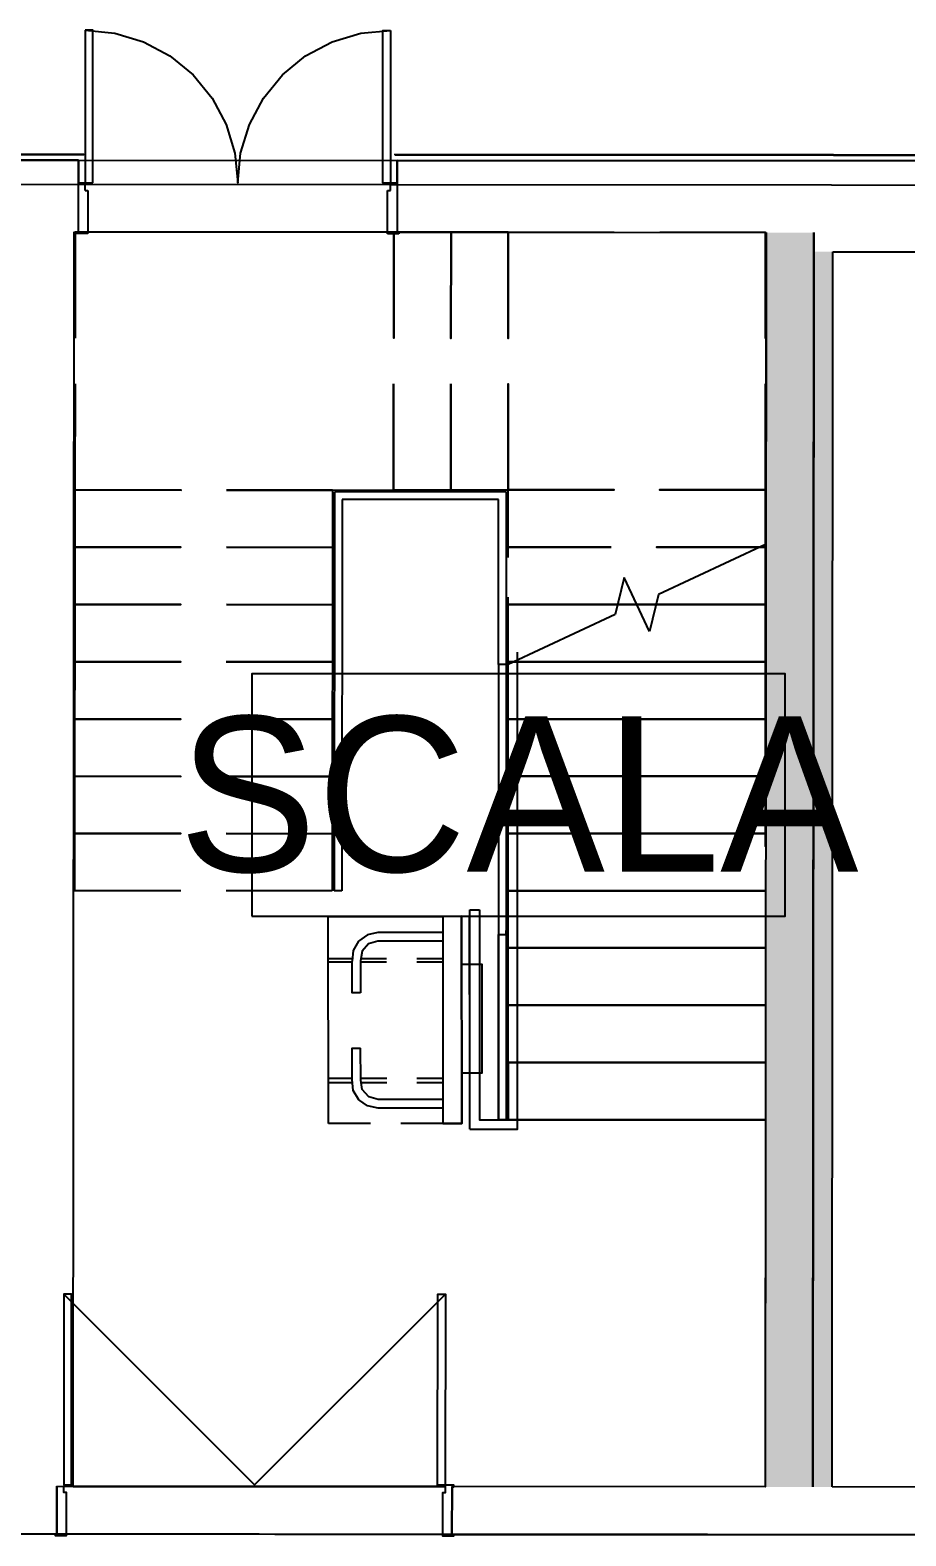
# Model space of a CAD drawing. Header units: metres. Extents: x 2.3 to 42.8, y 0.9 to 31.9.
# Drawn here: x 37.492 to 39.299, y 10.772 to 13.878 of the extents above; entities that cross this region are included whole.
import ezdxf

# ---------------------------------------------------------------- set-up
doc = ezdxf.new("R2010")
doc.units = ezdxf.units.M
for name, color, linetype in [('ARREDI', 9, 'Continuous'), ('PARETI_STRUTTURE', 7, 'Continuous'), ('PILASTRI_SETTI', 8, 'Continuous'), ('WAYFINDING_RIQUADRI', 7, 'Continuous'), ('WAYFINDING_TESTI', 7, 'Continuous')]:
    doc.layers.add(name, color=color, linetype=linetype)

msp = doc.modelspace()

# ---------------------------------------------------------------- linework, layer by layer
at = {"layer": 'ARREDI'}
for points in [[(37.3391, 13.6218), (37.6029, 13.6216), (37.6029, 13.622), (37.3391, 13.6222)], [(38.2447, 13.6211), (38.6975, 13.6208), (38.6975, 13.6212), (38.2447, 13.6215)], [(38.6975, 13.6208), (39.1503, 13.6204), (39.1503, 13.6208), (38.6975, 13.6212)], [(39.1503, 13.6204), (39.6031, 13.6201), (39.6031, 13.6205), (39.1503, 13.6208)], [(38.2426, 13.4612), (38.2425, 13.2424)], [(38.3608, 13.4612), (38.3606, 13.2423)], [(38.4789, 13.4611), (38.4787, 13.2422)], [(38.2424, 13.1486), (38.2422, 12.9297)], [(38.3605, 13.1485), (38.3604, 12.9296)], [(37.5847, 12.9295), (37.8036, 12.9294)], [(37.8974, 12.9293), (38.1162, 12.9291)], [(39.01, 12.9295), (38.7911, 12.9295)], [(37.5846, 12.8114), (37.8035, 12.8112)], [(37.8973, 12.8112), (38.1162, 12.811)], [(38.6912, 12.8114), (38.4785, 12.8114)], [(38.9976, 12.8114), (38.7849, 12.8114)], [(37.5845, 12.6933), (37.8034, 12.6931)], [(37.8972, 12.693), (38.1161, 12.6929)], [(38.7047, 12.6933), (38.4785, 12.6933)], [(38.7838, 12.6933), (38.7443, 12.6933)], [(37.5844, 12.5752), (37.8033, 12.575)], [(37.8971, 12.5749), (38.116, 12.5748)], [(38.4909, 12.5752), (38.4785, 12.5752)], [(37.5843, 12.457), (37.8032, 12.4569)], [(37.897, 12.4568), (38.1159, 12.4566)], [(37.5843, 12.3389), (37.8031, 12.3387)], [(37.8969, 12.3387), (38.1158, 12.3385)], [(37.5842, 12.2208), (37.8031, 12.2206)], [(37.8968, 12.2206), (38.1157, 12.2204)], [(38.3826, 12.0499), (38.3438, 12.0498), (38.3441, 11.6226), (38.3829, 11.6227)], [(38.3826, 12.0499), (38.3983, 12.0499), (38.3986, 11.7266), (38.3828, 11.7266)], [(38.3826, 11.951), (38.424, 11.951), (38.4242, 11.7266), (38.3828, 11.7266)]]:
    msp.add_lwpolyline(points, close=True, dxfattribs=at)
for points in [[(37.5851, 13.4617), (37.5849, 13.2425)], [(38.2426, 13.4612), (37.5851, 13.4617)], [(38.4789, 13.4611), (38.2427, 13.4613)], [(38.6976, 13.4609), (38.4789, 13.4611)], [(39.01, 13.4607), (38.7913, 13.4608)], [(39.01, 13.242), (39.01, 13.4607)], [(37.5849, 13.1487), (37.5847, 12.9295)], [(38.2423, 12.9297), (38.4785, 12.9295), (38.6974, 12.9295), (38.4785, 12.9295), (38.4787, 13.1484), (38.4785, 12.9295)], [(39.01, 12.9295), (39.01, 13.1482)], [(37.5847, 12.9295), (37.5841, 12.1027)], [(38.1162, 12.9291), (38.1156, 12.1023)], [(38.1162, 12.9293), (38.2423, 12.9297)], [(38.1202, 12.9253), (38.1196, 12.1023)], [(38.2423, 12.9258), (38.1202, 12.9253)], [(38.4746, 12.9256), (38.2422, 12.9258)], [(38.4746, 12.9256), (38.4746, 12.5694), (38.4588, 12.5694)], [(38.4785, 12.7905), (38.4785, 12.9295)], [(39.01, 12.8172), (39.01, 12.9295)], [(38.1359, 12.9096), (38.1353, 12.1023)], [(38.2423, 12.91), (38.1359, 12.9096)], [(38.4588, 12.9099), (38.2423, 12.91)], [(38.4588, 12.5694), (38.4588, 12.9099)], [(38.4785, 12.5694), (38.4785, 12.7084)], [(38.3997, 11.6105), (38.4982, 11.6105), (38.4982, 12.5948)], [(38.4785, 11.6302), (38.4785, 12.5909)], [(38.4746, 12.5694), (38.4746, 11.6302), (38.4588, 11.6302), (38.4588, 12.0125)], [(38.4588, 12.5694), (38.4588, 11.6302), (38.4746, 11.6302)], [(37.803, 12.1025), (37.5841, 12.1027)], [(38.1156, 12.1023), (37.8967, 12.1024)], [(38.1353, 12.1023), (38.1196, 12.1023)], [(38.3997, 12.0633), (38.4194, 12.0633)], [(38.3997, 11.6105), (38.3997, 12.0633)], [(38.4194, 12.0633), (38.4194, 11.6302), (38.4785, 11.6302)], [(38.1079, 11.6224), (38.1075, 12.0497), (38.3438, 12.0498)], [(38.3826, 12.0499), (38.3438, 12.0498)], [(38.3438, 12.0498), (38.3441, 11.6226)], [(38.3826, 12.0499), (38.3829, 11.6227), (38.3441, 11.6226)], [(38.1701, 11.9986), (38.1589, 11.9794)], [(38.1882, 12.0116), (38.1701, 11.9986)], [(38.1907, 11.993), (38.1774, 11.978)], [(38.2099, 12.0163), (38.1882, 12.0116)], [(38.21, 11.9985), (38.1907, 11.993)], [(38.3438, 12.0164), (38.2099, 12.0163)], [(38.3438, 11.9986), (38.2099, 11.9985)], [(38.4588, 12.0207), (38.4588, 12.0125), (38.4746, 12.0125), (38.4746, 12.0207)], [(38.4746, 12.0125), (38.4746, 11.6302)], [(38.1076, 11.963), (38.1565, 11.9631)], [(38.1589, 11.9794), (38.1565, 11.9572)], [(38.1774, 11.978), (38.1742, 11.9582)], [(38.1742, 11.9631), (38.2278, 11.9631)], [(38.2903, 11.9632), (38.3439, 11.9632)], [(38.1565, 11.9552), (38.1076, 11.9552)], [(38.1742, 11.8923), (38.1565, 11.8923), (38.1565, 11.9572)], [(38.1742, 11.9582), (38.1742, 11.8923)], [(38.2278, 11.9552), (38.1742, 11.9552)], [(38.3439, 11.9553), (38.2903, 11.9553)], [(38.1567, 11.713), (38.1566, 11.7779), (38.1743, 11.7779)], [(38.1744, 11.712), (38.1743, 11.7779)], [(38.1567, 11.715), (38.1078, 11.715)], [(38.1591, 11.6908), (38.1567, 11.713)], [(38.228, 11.7151), (38.1744, 11.715)], [(38.1776, 11.6923), (38.1744, 11.712)], [(38.344, 11.7152), (38.2905, 11.7151)], [(38.1078, 11.7071), (38.1567, 11.7071)], [(38.1704, 11.6716), (38.1591, 11.6908)], [(38.1744, 11.7072), (38.228, 11.7072)], [(38.1909, 11.6773), (38.1776, 11.6923)], [(38.2905, 11.7072), (38.344, 11.7073)], [(38.1884, 11.6586), (38.1704, 11.6716)], [(38.2102, 11.654), (38.1884, 11.6586)], [(38.2102, 11.6717), (38.1909, 11.6773)], [(38.3441, 11.6718), (38.2102, 11.6717)], [(38.3441, 11.6541), (38.2102, 11.654)], [(38.1947, 11.6225), (38.1079, 11.6224)], [(38.3441, 11.6226), (38.2572, 11.6226)]]:
    msp.add_lwpolyline(points, dxfattribs=at)
at = {"layer": 'PARETI_STRUTTURE'}
for points in [[(37.6059, 13.8783), (37.6057, 13.5633)], [(37.6214, 13.5633), (37.6216, 13.8783), (37.6059, 13.8783)], [(37.6059, 13.8783), (37.6673, 13.8722), (37.7264, 13.8542), (37.7808, 13.8251), (37.8285, 13.7859), (37.8677, 13.7381), (37.8968, 13.6836), (37.9146, 13.6245), (37.9206, 13.5631), (37.9267, 13.6245), (37.9447, 13.6836), (37.9739, 13.738), (38.0131, 13.7857), (38.0608, 13.8249), (38.1153, 13.8539), (38.1744, 13.8718), (38.2359, 13.8778)], [(38.2494, 13.5628), (38.2356, 13.5628), (38.2199, 13.5629), (38.2201, 13.8778), (38.2359, 13.8778)], [(38.2359, 13.8778), (38.2356, 13.5628)], [(37.5919, 13.6098), (37.3486, 13.61), (37.3485, 13.5603)], [(37.3493, 13.61), (37.5919, 13.6098), (38.2494, 13.6093), (39.5929, 13.6083), (40.0654, 13.6079), (40.4985, 13.6076), (40.971, 13.6073), (41.4041, 13.6069), (41.8766, 13.6066), (42.5373, 13.6061)], [(37.5919, 13.5602), (37.5919, 13.6098)], [(39.5929, 13.6083), (38.2494, 13.6093), (38.2494, 13.5597)], [(41.8765, 13.5562), (34.5943, 13.5616)], [(38.349, 10.8733), (37.5812, 10.8738), (37.5831, 13.4617), (37.5918, 13.4617), (37.5919, 13.5602)], [(37.5918, 13.4617), (37.5919, 13.5602)], [(37.5919, 13.5633), (37.6056, 13.5633)], [(37.6056, 13.5476), (37.6057, 13.5633), (37.6214, 13.5633)], [(37.6056, 13.5476), (37.6115, 13.5476)], [(37.6115, 13.5476), (37.6115, 13.4586)], [(38.2296, 13.4581), (38.2297, 13.5471)], [(38.2297, 13.5471), (38.2356, 13.5471)], [(38.2356, 13.5471), (38.2356, 13.5628)], [(38.2494, 13.5597), (38.2493, 13.4612)], [(38.2494, 13.5597), (38.2493, 13.4612)], [(37.5477, 10.8739), (37.5812, 10.8738), (37.5831, 13.4617)], [(37.5879, 13.4617), (37.5918, 13.4617)], [(37.5879, 13.4586), (37.5879, 13.4617)], [(37.6115, 13.4586), (37.5879, 13.4586)], [(38.2296, 13.4613), (37.6115, 13.4617)], [(38.2296, 13.4613), (37.6115, 13.4617)], [(38.2533, 13.4581), (38.2296, 13.4581)], [(38.2493, 13.4612), (39.011, 13.4607)], [(38.2493, 13.4612), (38.2533, 13.4612)], [(38.2533, 13.4612), (38.2533, 13.4581)], [(39.011, 13.4607), (39.0091, 10.8728)], [(39.01, 12.2208), (39.01, 12.1938), (39.011, 13.4607)], [(39.1075, 10.8727), (39.1094, 13.4606)], [(39.1094, 13.4606), (39.1094, 13.4212)], [(39.1488, 13.4212), (39.5927, 13.4209), (39.5928, 13.4602)], [(39.1094, 13.4212), (39.1075, 10.8727)], [(39.1469, 10.8727), (39.1488, 13.4212)], [(39.01, 12.8172), (38.7889, 12.7141)], [(39.01, 12.8114), (39.01, 12.8172)], [(39.01, 12.6933), (39.01, 12.8114)], [(38.7183, 12.749), (38.6997, 12.6725)], [(38.7703, 12.6375), (38.7183, 12.749)], [(38.7889, 12.7141), (38.7703, 12.6375)], [(39.01, 12.5752), (39.01, 12.6933)], [(38.6997, 12.6725), (38.4785, 12.5694)], [(38.4785, 12.457), (39.01, 12.457), (38.4785, 12.457), (38.4785, 12.5693)], [(39.01, 12.457), (39.01, 12.5752)], [(38.4785, 12.3389), (39.01, 12.3389), (38.4785, 12.3389), (38.4785, 12.457)], [(39.01, 12.3389), (39.01, 12.457)], [(38.4785, 12.2208), (39.01, 12.2208), (38.4785, 12.2208), (38.4785, 12.3389)], [(39.01, 12.2208), (39.01, 12.3389)], [(38.4785, 12.1027), (39.01, 12.1027), (38.4785, 12.1027), (38.4785, 12.2208)], [(38.4785, 11.9846), (39.0099, 11.9846), (38.4785, 11.9846), (38.4785, 12.1027)], [(38.4785, 11.8664), (39.0098, 11.8664), (38.4785, 11.8664), (38.4785, 11.9846)], [(38.4785, 11.7483), (39.0097, 11.7483), (38.4785, 11.7483), (38.4785, 11.8664)], [(38.4785, 11.7483), (38.4785, 11.6302), (39.0096, 11.6302), (38.4785, 11.6302)], [(39.0096, 11.6302), (39.009, 10.8728), (38.3628, 10.8733), (38.3627, 10.7748)], [(38.3493, 11.2701), (38.349, 10.8764), (38.3332, 10.8764), (38.3335, 11.2702), (38.3493, 11.2701), (37.9552, 10.8767), (37.5618, 11.2707), (37.5615, 10.877), (37.5773, 10.877), (37.5776, 11.2707), (37.5618, 11.2707)], [(35.7562, 10.7768), (37.5477, 10.7754), (37.5477, 10.8739)], [(37.5477, 10.7754), (37.5437, 10.7754), (37.5437, 10.7723), (37.5673, 10.7723), (37.5674, 10.8612), (37.5615, 10.8612), (37.5615, 10.8739)], [(37.5477, 10.8739), (37.5477, 10.7754)], [(37.5816, 10.8736), (38.349, 10.8732)], [(38.3627, 10.7748), (39.3282, 10.7741), (39.3283, 10.8725), (39.1469, 10.8727)], [(35.2699, 10.7771), (39.8144, 10.7737), (34.2659, 10.7779)]]:
    msp.add_lwpolyline(points, dxfattribs=at)
for points in [[(37.5919, 13.6098), (37.5919, 13.5633)], [(38.2494, 13.5628), (38.2494, 13.6093)], [(39.01, 12.8114), (38.9976, 12.8114)], [(38.7443, 12.6933), (38.7047, 12.6933)], [(39.01, 12.6933), (38.7838, 12.6933)], [(39.01, 12.5752), (38.491, 12.5752)], [(38.3627, 10.7748), (38.3628, 10.8732), (38.3667, 10.8732), (38.3667, 10.8764), (38.349, 10.8764), (38.349, 10.8607), (38.3431, 10.8607), (38.343, 10.7717), (38.3666, 10.7717), (38.3666, 10.7748)]]:
    msp.add_lwpolyline(points, close=True, dxfattribs=at)
at = {"layer": 'PILASTRI_SETTI'}
for points in [[(39.1075, 10.8727), (39.1094, 13.4606), (39.0091, 10.8728), (39.011, 13.4607)], [(39.1469, 10.8727), (39.1488, 13.4212), (39.1075, 10.8727), (39.1094, 13.4212)]]:
    msp.add_solid(points, dxfattribs=at)
at = {"layer": 'WAYFINDING_RIQUADRI'}
msp.add_lwpolyline([(37.95, 12.05), (39.05, 12.05), (39.05, 12.55), (37.95, 12.55)], close=True, dxfattribs=at)

# ---------------------------------------------------------------- texts
at = {"layer": 'WAYFINDING_TESTI', "insert": (38.5, 12.3), "char_height": 0.32, "attachment_point": 5}
msp.add_mtext('SCALA', dxfattribs=at)

doc.saveas('drawing.dxf')
